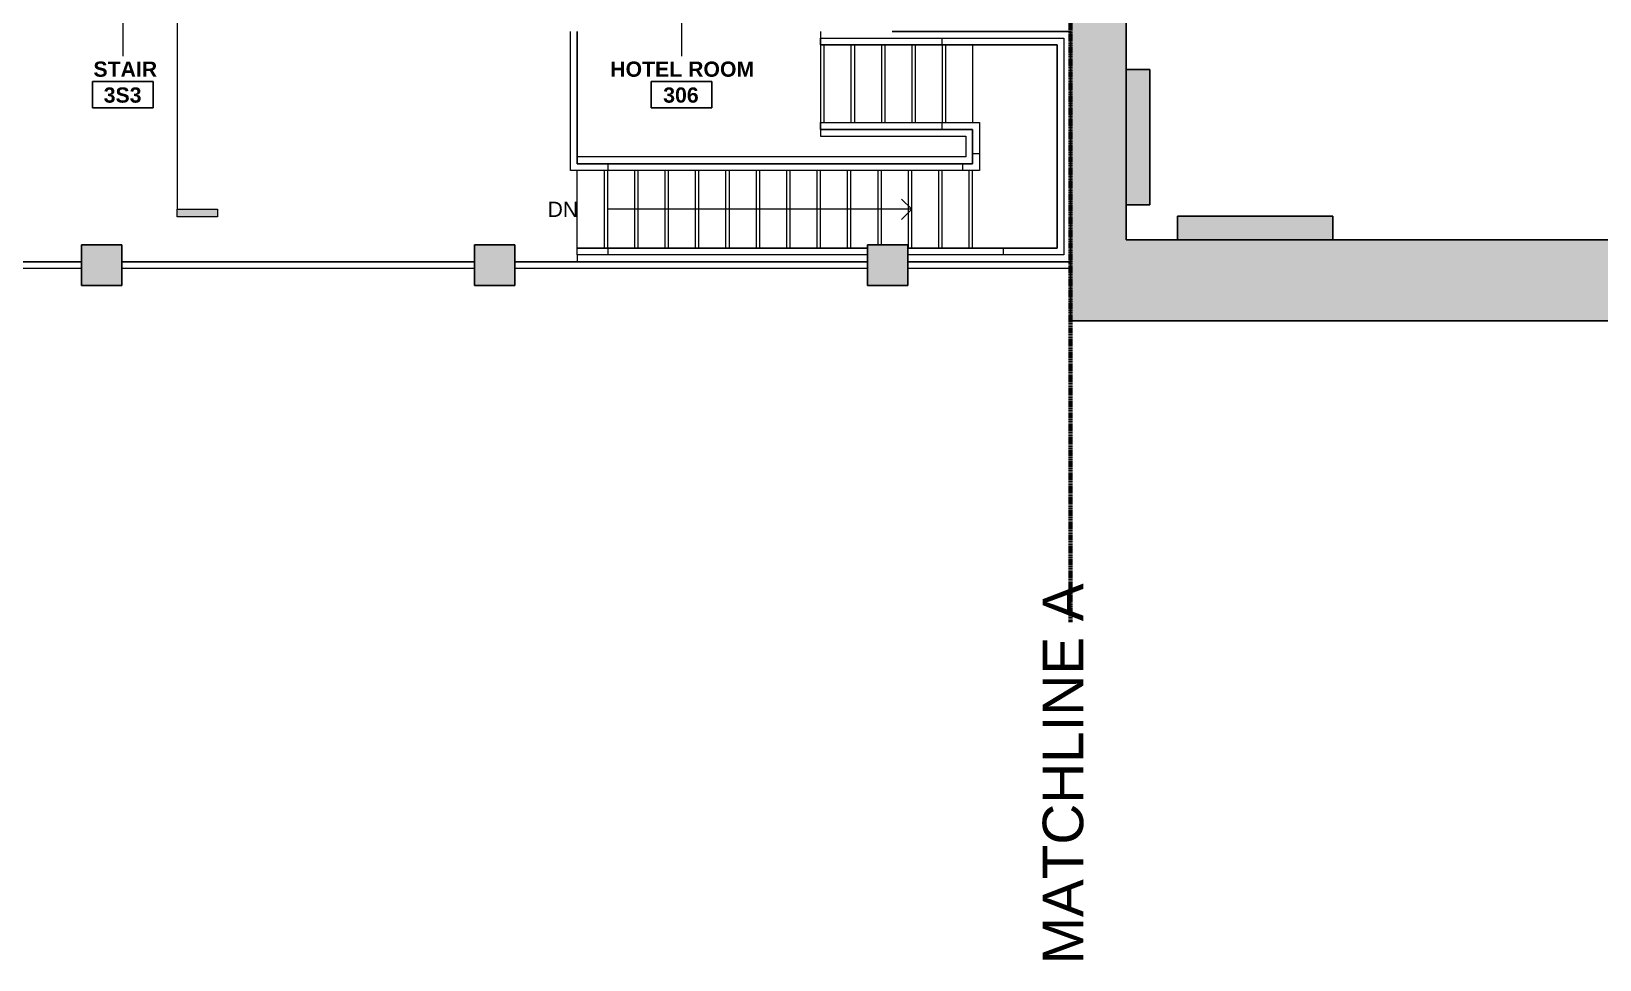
# Model space of a CAD drawing. Header units: inches. Extents: x -1176 to 1474, y -2632 to 978.
# Drawn here: x -305.8 to 158.4, y -190.2 to 84.5 of the extents above; entities that cross this region are included whole.
import ezdxf

# ---------------------------------------------------------------- set-up
doc = ezdxf.new("R2010")
doc.units = ezdxf.units.IN
doc.header["$MEASUREMENT"] = 0
doc.linetypes.add('Dash', pattern=[0.25, 0.125, -0.125])
doc.linetypes.add('Overhead 1_16_', pattern=[0.101562, 0.0625, -0.039062])
for name, color, linetype, lineweight in [('A-ANNO-MATC', 214, 'Dash', 140), ('A-AREA-IDEN', 2, 'Continuous', 9), ('A-COLS', 52, 'Continuous', 18), ('A-FLOR', 192, 'Continuous', 18), ('A-FLOR-HRAL', 11, 'Continuous', 18), ('A-WALL', 113, 'Continuous', 18), ('A-WALL-PATT', 111, 'Continuous', 18), ('G-ANNO-SYMB', 111, 'Continuous', 9), ('G-ANNO-TEXT', 231, 'Continuous', 9), ('S-STRS', 31, 'Continuous', 18), ('S-STRS-ANNO', 31, 'Continuous', 9), ('S-STRS-IDEN', 31, 'Continuous', 9)]:
    doc.layers.add(name, color=color, linetype=linetype, lineweight=lineweight)
doc.styles.add('Swis721 Lt BT', font='swissl.ttf', dxfattribs={"height": 4.5})
doc.styles.add('Swis721 Lt BT_3', font='swissl.ttf', dxfattribs={"height": 12})
doc.styles.add('Swis721 Lt BT_B', font='', dxfattribs={"height": 4.5})
doc.styles.get('Swis721 Lt BT_B').set_extended_font_data('Swis721 Lt BT', bold=True)

# ---------------------------------------------------------------- blocks, each defined once
blk = doc.blocks.new('Top Rail Type - Top Rail_Internal_-6920639-3rd Floor Construction')
at = {"layer": 'A-FLOR-HRAL', "lineweight": 9}
for p, q in [((-395.34, 16.3), (-291.02, 16.3)), ((-291.02, 14.3), (-395.34, 14.3)), ((-279.02, 16.3), (-174.7, 16.3)), ((-174.7, 14.3), (-279.02, 14.3)), ((-162.7, 16.3), (-58.38, 16.3)), ((-58.38, 14.3), (-162.7, 14.3)), ((-46.38, 16.3), (1.72, 16.3)), ((1.72, 14.3), (-46.38, 14.3))]:
    blk.add_line(p, q, dxfattribs=at)
blk = doc.blocks.new('Top Rail Type - Top Rail_Internal_-V6-3rd Floor Construction')
at = {"layer": 'A-FLOR-HRAL', "lineweight": 9}
for p, q in [((-291.02, 16.3), (-395.34, 16.3)), ((-291.02, 14.3), (-395.34, 14.3)), ((-174.7, 16.3), (-279.02, 16.3)), ((-174.7, 14.3), (-279.02, 14.3)), ((-58.38, 16.3), (-162.7, 16.3)), ((-58.38, 14.3), (-162.7, 14.3)), ((1.72, 16.3), (-46.38, 16.3)), ((1.72, 14.3), (-46.38, 14.3))]:
    blk.add_line(p, q, dxfattribs=at)
blk = doc.blocks.new('Top Rail Type - Top Rail_Internal_-7093530-3rd Floor Construction')
at = {"layer": 'A-FLOR-HRAL', "lineweight": 9}
for p, q in [((-146.22, 43.32), (-146.22, 84.47)), ((-144.22, 84.47), (-144.22, 45.32)), ((-72.22, 55.47), (-72.22, 57.47)), ((-72.22, 57.47), (-36.22, 57.47)), ((-36.22, 55.47), (-36.22, 57.47)), ((-36.22, 57.47), (-25.22, 57.47)), ((-25.22, 57.47), (-25.22, 48.32)), ((-36.22, 55.47), (-72.22, 55.47)), ((-27.22, 55.47), (-36.22, 55.47)), ((-27.22, 48.32), (-27.22, 55.47)), ((-27.22, 48.32), (-25.22, 48.32)), ((-27.22, 45.32), (-27.22, 48.32)), ((-25.22, 48.32), (-25.22, 43.32)), ((-135.22, 43.32), (-146.22, 43.32)), ((-144.22, 45.32), (-135.22, 45.32)), ((-135.22, 45.32), (-30.22, 45.32)), ((-135.22, 45.32), (-135.22, 43.32)), ((-30.22, 43.32), (-135.22, 43.32)), ((-30.22, 45.32), (-27.22, 45.32)), ((-30.22, 45.32), (-30.22, 43.32)), ((-25.22, 43.32), (-30.22, 43.32))]:
    blk.add_line(p, q, dxfattribs=at)
blk = doc.blocks.new('Top Rail Type - Top Rail_Internal_-V23-3rd Floor Construction')
at = {"layer": 'A-FLOR-HRAL', "lineweight": 9}
for p, q in [((-146.22, 43.32), (-146.22, 84.47)), ((-144.22, 45.32), (-144.22, 84.47)), ((-72.22, 57.47), (-72.22, 55.47)), ((-72.22, 57.47), (-36.22, 57.47)), ((-36.22, 57.47), (-25.22, 57.47)), ((-25.22, 57.47), (-25.22, 48.32)), ((-72.22, 55.47), (-36.22, 55.47)), ((-36.22, 55.47), (-27.22, 55.47)), ((-27.22, 55.47), (-27.22, 48.32)), ((-27.22, 48.32), (-27.22, 45.32)), ((-25.22, 48.32), (-25.22, 43.32)), ((-135.22, 43.32), (-146.22, 43.32)), ((-135.22, 45.32), (-144.22, 45.32)), ((-30.22, 45.32), (-135.22, 45.32)), ((-30.22, 43.32), (-135.22, 43.32)), ((-27.22, 45.32), (-30.22, 45.32)), ((-25.22, 43.32), (-30.22, 43.32))]:
    blk.add_line(p, q, dxfattribs=at)
blk = doc.blocks.new('Top Rail Type - Top Rail_Internal_-7093548-3rd Floor Construction')
at = {"layer": 'A-FLOR-HRAL', "lineweight": 9}
for p, q in [((-72.22, 80.47), (-72.22, 82.47)), ((-72.22, 82.47), (-36.22, 82.47)), ((-36.22, 80.47), (-72.22, 80.47)), ((-36.22, 80.47), (-36.22, 82.47)), ((-36.22, 82.47), (-27.22, 82.47)), ((-27.22, 80.47), (-36.22, 80.47)), ((-27.22, 82.47), (-0.22, 82.47)), ((-2.22, 80.47), (-27.22, 80.47)), ((-2.22, 20.32), (-2.22, 80.47)), ((-0.22, 82.47), (-0.22, 18.32)), ((-144.22, 18.32), (-144.22, 20.32)), ((-144.22, 20.32), (-135.22, 20.32)), ((-135.22, 20.32), (-58.38, 20.32)), ((-135.22, 20.32), (-135.22, 18.32)), ((-46.38, 20.32), (-27.22, 20.32)), ((-27.22, 20.32), (-18.22, 20.32)), ((-18.22, 20.32), (-2.22, 20.32)), ((-18.22, 20.32), (-18.22, 18.32)), ((-135.22, 18.32), (-144.22, 18.32)), ((-58.38, 18.32), (-135.22, 18.32)), ((-27.22, 18.32), (-46.38, 18.32)), ((-18.22, 18.32), (-27.22, 18.32)), ((-0.22, 18.32), (-18.22, 18.32))]:
    blk.add_line(p, q, dxfattribs=at)
blk = doc.blocks.new('Top Rail Type - Top Rail_Internal_-V24-3rd Floor Construction')
at = {"layer": 'A-FLOR-HRAL', "lineweight": 9}
for p, q in [((-72.22, 82.47), (-72.22, 80.47)), ((-72.22, 82.47), (-36.22, 82.47)), ((-72.22, 80.47), (-36.22, 80.47)), ((-36.22, 82.47), (-0.22, 82.47)), ((-36.22, 80.47), (-2.22, 80.47)), ((-2.22, 80.47), (-2.22, 20.32)), ((-0.22, 82.47), (-0.22, 18.32)), ((-144.22, 18.32), (-144.22, 20.32)), ((-135.22, 20.32), (-144.22, 20.32)), ((-58.38, 20.32), (-135.22, 20.32)), ((-18.22, 20.32), (-46.38, 20.32)), ((-2.22, 20.32), (-18.22, 20.32)), ((-135.22, 18.32), (-144.22, 18.32)), ((-58.38, 18.32), (-135.22, 18.32)), ((-18.22, 18.32), (-46.38, 18.32)), ((-0.22, 18.32), (-18.22, 18.32))]:
    blk.add_line(p, q, dxfattribs=at)
blk = doc.blocks.new('Section - 3_32_ x 3_8_-334918-3rd Floor Construction')
at = {"layer": 'G-ANNO-SYMB'}
blk.add_hatch(color=256, dxfattribs=at).paths.add_polyline_path([(0, 0.2495), (0, 0), (-0.0469, 0), (-0.0469, 0.2495)], flags=0)
for p, q in [((0, 0.2495), (-0.0469, 0.2495)), ((-0.0469, 0.2495), (-0.0469, 0)), ((0, 0), (0, 0.2495)), ((-0.0469, 0), (0, 0))]:
    blk.add_line(p, q, dxfattribs=at)
blk = doc.blocks.new('Room Tag - Room Name and Number-3379422-3rd Floor Construction')
at = {"layer": 'A-AREA-IDEN'}
for p, q in [((-0.1881, -0.1636), (-0.1881, -0.0018)), ((-0.1881, -0.0018), (0.1869, -0.0018)), ((0.1869, -0.0018), (-0.1881, -0.0018)), ((-0.1881, -0.0018), (-0.1881, -0.1636)), ((0.1869, -0.0018), (0.1869, -0.1636)), ((0.1869, -0.1636), (0.1869, -0.0018)), ((0.1869, -0.1636), (-0.1881, -0.1636)), ((-0.1881, -0.1636), (0.1869, -0.1636))]:
    blk.add_line(p, q, dxfattribs=at)

msp = doc.modelspace()

# ---------------------------------------------------------------- hatches: boundary and pattern name
at = {"layer": 'A-COLS'}
for points in [[(-291.02, 9.32), (-279.02, 9.32), (-279.02, 21.32), (-291.02, 21.32)], [(-163.2, 9.32), (-162.7, 9.32), (-162.7, 21.32), (-174.7, 21.32), (-174.7, 9.32)], [(-58.38, 9.32), (-46.38, 9.32), (-46.38, 21.32), (-58.38, 21.32)]]:
    msp.add_hatch(color=250, dxfattribs=at).paths.add_polyline_path(points, flags=0)
at = {"layer": 'A-WALL-PATT'}
for points in [[(18.22, -1.17), (18.22, 814.52), (1.72, 814.52), (1.72, -1.17)], [(25.22, 33.17), (25.22, 73.17), (18.22, 73.17), (18.22, 33.17)], [(79.44, 22.83), (79.44, 29.83), (33.44, 29.83), (33.44, 22.83)], [(464.28, -1.17), (464.28, 22.83), (18.22, 22.83), (18.22, -1.17), (434.9, -1.17)]]:
    msp.add_hatch(color=250, dxfattribs=at).paths.add_polyline_path(points, flags=0)

# ---------------------------------------------------------------- linework, layer by layer
at = {"layer": 'A-ANNO-MATC'}
msp.add_line((1.72, 857.52), (1.72, -90.48), dxfattribs=at)
at = {"layer": 'A-AREA-IDEN'}
for p, q in [((-278.76, 117.79), (-278.74, 77.16)), ((-113.41, 113.99), (-113.35, 77.16))]:
    msp.add_line(p, q, dxfattribs=at)
at = {"layer": 'A-COLS', "color": 8, "lineweight": 30}
for p, q in [((-279.02, 21.32), (-291.02, 21.32)), ((-291.02, 21.32), (-291.02, 9.32)), ((-279.02, 9.32), (-279.02, 21.32)), ((-162.7, 21.32), (-174.7, 21.32)), ((-174.7, 21.32), (-174.7, 9.32)), ((-162.7, 9.32), (-162.7, 21.32)), ((-46.38, 21.32), (-58.38, 21.32)), ((-58.38, 21.32), (-58.38, 9.32)), ((-46.38, 9.32), (-46.38, 21.32)), ((-291.02, 9.32), (-279.02, 9.32)), ((-174.7, 9.32), (-162.7, 9.32)), ((-58.38, 9.32), (-46.38, 9.32))]:
    msp.add_line(p, q, dxfattribs=at)
at = {"layer": 'A-FLOR'}
for p, q in [((-144.22, 20.32), (-144.22, 43.32)), ((-58.38, 16.32), (-141.51, 16.32)), ((1.72, 16.32), (-46.38, 16.32))]:
    msp.add_line(p, q, dxfattribs=at)
at = {"layer": 'A-WALL', "color": 8, "lineweight": 30}
for p, q in [((18.22, 814.52), (18.22, 22.83)), ((-51.02, 84.47), (1.72, 84.47)), ((1.72, -1.17), (1.72, 84.47)), ((18.22, 73.17), (25.22, 73.17)), ((25.22, 73.17), (25.22, 33.17)), ((18.22, 33.17), (25.22, 33.17)), ((33.44, 29.83), (79.44, 29.83)), ((33.44, 29.83), (33.44, 22.83)), ((79.44, 29.83), (79.44, 22.83)), ((18.22, 22.83), (464.28, 22.83)), ((480.78, -1.17), (1.72, -1.17))]:
    msp.add_line(p, q, dxfattribs=at)
at = {"layer": 'G-ANNO-SYMB'}
msp.add_line((-262.69, 592.33), (-262.69, 31.87), dxfattribs=at)
at = {"layer": 'S-STRS', "lineweight": 9}
for p, q in [((-72.22, 84.47), (-72.22, 82.47)), ((-72.22, 80.47), (-72.22, 57.47)), ((-63.22, 80.47), (-63.22, 57.47)), ((-54.22, 80.47), (-54.22, 57.47)), ((-45.22, 80.47), (-45.22, 57.47)), ((-36.22, 80.47), (-36.22, 57.47)), ((-27.22, 80.47), (-27.22, 57.47)), ((-72.22, 55.47), (-72.22, 53.47)), ((-72.22, 53.47), (-29.22, 53.47)), ((-29.22, 53.47), (-29.22, 47.32)), ((-29.22, 47.32), (-144.22, 47.32)), ((-135.22, 20.32), (-135.22, 43.32)), ((-126.22, 20.32), (-126.22, 43.32)), ((-117.22, 20.32), (-117.22, 43.32)), ((-108.22, 20.32), (-108.22, 43.32)), ((-99.22, 20.32), (-99.22, 43.32)), ((-90.22, 20.32), (-90.22, 43.32)), ((-81.22, 20.32), (-81.22, 43.32)), ((-72.22, 20.32), (-72.22, 43.32)), ((-63.22, 20.32), (-63.22, 43.32)), ((-54.22, 21.32), (-54.22, 43.32)), ((-45.22, 20.32), (-45.22, 43.32)), ((-36.22, 20.32), (-36.22, 43.32)), ((-27.22, 20.32), (-27.22, 43.32)), ((-144.22, 18.32), (-144.22, 16.32)), ((-141.51, 16.32), (-144.22, 16.32))]:
    msp.add_line(p, q, dxfattribs=at)
at = {"layer": 'S-STRS', "linetype": 'Overhead 1_16_', "lineweight": 9}
for p, q in [((-71.22, 80.47), (-71.22, 57.47)), ((-62.22, 80.47), (-62.22, 57.47)), ((-53.22, 80.47), (-53.22, 57.47)), ((-44.22, 80.47), (-44.22, 57.47)), ((-35.22, 80.47), (-35.22, 57.47)), ((-136.22, 20.32), (-136.22, 43.32)), ((-127.22, 20.32), (-127.22, 43.32)), ((-118.22, 20.32), (-118.22, 43.32)), ((-109.22, 20.32), (-109.22, 43.32)), ((-100.22, 20.32), (-100.22, 43.32)), ((-91.22, 20.32), (-91.22, 43.32)), ((-82.22, 20.32), (-82.22, 43.32)), ((-73.22, 20.32), (-73.22, 43.32)), ((-64.22, 20.32), (-64.22, 43.32)), ((-55.22, 21.32), (-55.22, 43.32)), ((-46.22, 20.32), (-46.22, 43.32)), ((-37.22, 20.32), (-37.22, 43.32)), ((-28.22, 20.32), (-28.22, 43.32))]:
    msp.add_line(p, q, dxfattribs=at)
at = {"layer": 'S-STRS-ANNO'}
for p, q in [((-45.22, 31.82), (-48.22, 34.82)), ((-126.22, 31.82), (-135.22, 31.82)), ((-117.22, 31.82), (-126.22, 31.82)), ((-108.22, 31.82), (-117.22, 31.82)), ((-99.22, 31.82), (-108.22, 31.82)), ((-90.22, 31.82), (-99.22, 31.82)), ((-81.22, 31.82), (-90.22, 31.82)), ((-72.22, 31.82), (-81.22, 31.82)), ((-63.22, 31.82), (-72.22, 31.82)), ((-54.22, 31.82), (-63.22, 31.82)), ((-45.22, 31.82), (-54.22, 31.82)), ((-45.22, 31.82), (-48.22, 28.82))]:
    msp.add_line(p, q, dxfattribs=at)

# ---------------------------------------------------------------- block references
at = {"layer": 'A-AREA-IDEN', "xscale": 47.99999999999997, "yscale": 47.99999999999997, "zscale": 47.99999999999997}
for p in [(-278.71, 69.68), (-113.36, 69.68)]:
    msp.add_blockref('Room Tag - Room Name and Number-3379422-3rd Floor Construction', p, dxfattribs=at)
at = {"layer": 'A-FLOR-HRAL', "lineweight": 9}
for name in ['Top Rail Type - Top Rail_Internal_-7093530-3rd Floor Construction', 'Top Rail Type - Top Rail_Internal_-V23-3rd Floor Construction', 'Top Rail Type - Top Rail_Internal_-7093548-3rd Floor Construction', 'Top Rail Type - Top Rail_Internal_-V24-3rd Floor Construction', 'Top Rail Type - Top Rail_Internal_-6920639-3rd Floor Construction', 'Top Rail Type - Top Rail_Internal_-V6-3rd Floor Construction']:
    msp.add_blockref(name, (0, 0), dxfattribs=at)
at = {"layer": 'G-ANNO-SYMB', "extrusion": (0, 0, -1), "xscale": 47.99999999999997, "yscale": 47.99999999999997, "zscale": 47.99999999999997, "rotation": 90.00000000000053}
msp.add_blockref('Section - 3_32_ x 3_8_-334918-3rd Floor Construction', (262.69, 31.87), dxfattribs=at)

# ---------------------------------------------------------------- texts
at = {"layer": 'A-AREA-IDEN', "char_height": 4.5, "attachment_point": 1, "style": 'Swis721 Lt BT_B'}
for s, insert, width in [('STAIR', (-287.45, 75.54), 21.0585), ('HOTEL ROOM', (-134.48, 75.54), 51.0555), ('3S3', (-284.41, 67.88), 13.332), ('306', (-118.8, 67.88), 12.726)]:
    msp.add_mtext(s, dxfattribs=dict(at, insert=insert, width=width))
at = {"layer": 'G-ANNO-TEXT', "color": 7, "insert": (-6.47, -191.57), "char_height": 12, "width": 127.1085, "attachment_point": 1, "rotation": 90, "style": 'Swis721 Lt BT_3'}
msp.add_mtext('MATCHLINE A', dxfattribs=at)
at = {"layer": 'S-STRS-IDEN', "insert": (-153.04, 34.06), "char_height": 4.5, "width": 10.5833, "attachment_point": 1, "line_spacing_factor": 1.005062, "style": 'Swis721 Lt BT'}
msp.add_mtext('DN', dxfattribs=at)

doc.saveas('drawing.dxf')
